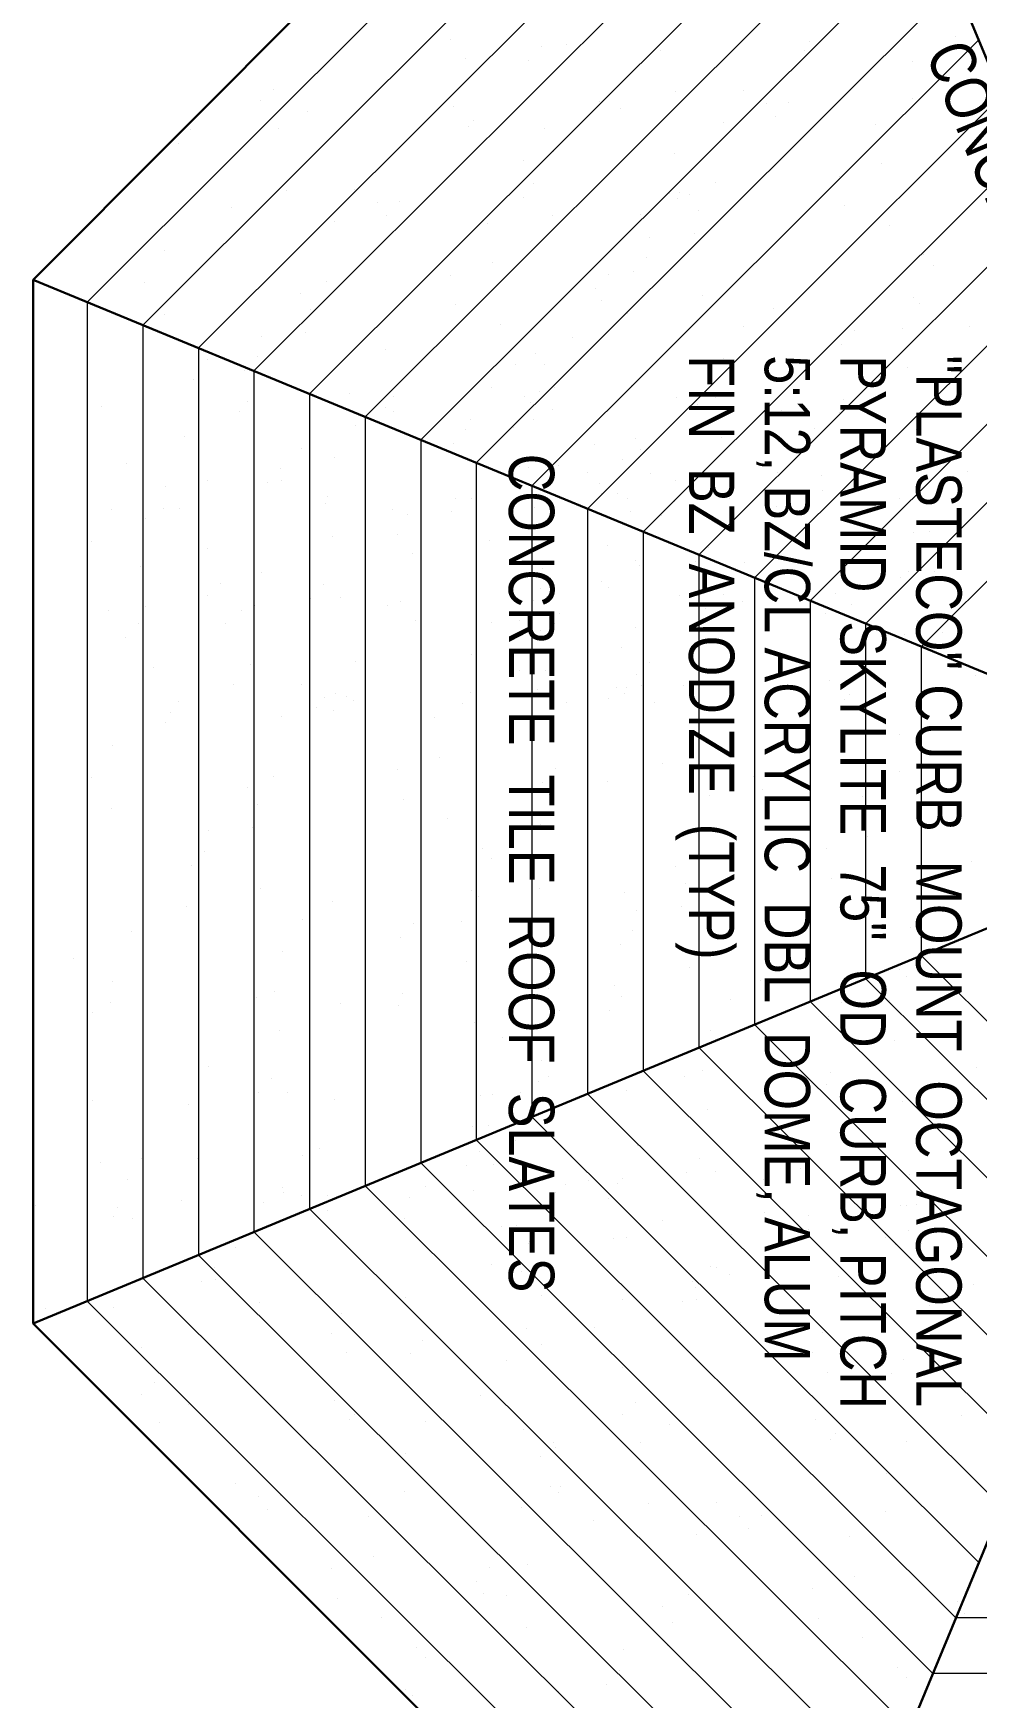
# Model space of a CAD drawing. Header units: inches. Extents: x -10188 to 9179, y -281 to 6710.
# Drawn here: x -2288.1 to -2101.2, y 1859.7 to 2189.4 of the extents above; entities that cross this region are included whole.
import ezdxf

# ---------------------------------------------------------------- set-up
doc = ezdxf.new("R2010")
doc.units = ezdxf.units.IN
doc.header["$MEASUREMENT"] = 0
doc.linetypes.add('HIDDEN', pattern=[0.375, 0.25, -0.125])
doc.layers.add('ROOF LINE', color=7, linetype='Continuous', lineweight=30)
doc.layers.add('ROOFLINE', color=7, linetype='HIDDEN', lineweight=30)
doc.styles.add('ARCHENT', font='technical.ttf', dxfattribs={"height": 6})

msp = doc.modelspace()

# ---------------------------------------------------------------- linework, layer by layer
at = {"layer": 'ROOF LINE'}
for p, q in [((-2288.1, 2140.6), (-2141.96, 2287.15)), ((-2288.1, 1933.84), (-2288.1, 2140.6)), ((-2141.83, 1787.46), (-2288.1, 1933.84))]:
    msp.add_line(p, q, dxfattribs=at)
at = {"layer": 'ROOF LINE', "color": 93}
for p, q in [((-2054.53, 2076.36), (-2141.96, 2287.15)), ((-2077.38, 2053.5), (-2288.1, 2140.6)), ((-2077.37, 2021.19), (-2288.1, 1933.84)), ((-2054.51, 1998.37), (-2141.83, 1787.46))]:
    msp.add_line(p, q, dxfattribs=at)
at = {"layer": 'ROOF LINE', "color": 93, "lineweight": 9}
for p, q in [((-2277.43, 2136.18), (-2137.34, 2276.01)), ((-2266.42, 2131.63), (-2132.78, 2265.02)), ((-2255.41, 2127.08), (-2128.22, 2254.03)), ((-2244.4, 2122.53), (-2123.66, 2243.04)), ((-2233.39, 2117.98), (-2119.1, 2232.05)), ((-2222.38, 2113.43), (-2114.55, 2221.06)), ((-2211.37, 2108.88), (-2109.99, 2210.07)), ((-2200.36, 2104.33), (-2105.43, 2199.08)), ((-2189.35, 2099.78), (-2100.87, 2188.09)), ((-2178.34, 2095.23), (-2096.31, 2177.1)), ((-2167.33, 2090.68), (-2091.76, 2166.11)), ((-2156.31, 2086.12), (-2087.19, 2155.11)), ((-2145.27, 2081.56), (-2082.62, 2144.09)), ((-2277.43, 2136.18), (-2277.43, 1938.27)), ((-2266.42, 2131.63), (-2266.42, 1942.83)), ((-2134.26, 2077.01), (-2078.06, 2133.1)), ((-2255.41, 2127.08), (-2255.41, 1947.39)), ((-2244.4, 2122.53), (-2244.4, 1951.96)), ((-2123.25, 2072.46), (-2073.51, 2122.11)), ((-2233.39, 2117.98), (-2233.39, 1956.52)), ((-2222.38, 2113.43), (-2222.38, 1961.08)), ((-2112.24, 2067.91), (-2068.95, 2111.12)), ((-2211.37, 2108.88), (-2211.37, 1965.65)), ((-2200.36, 2104.33), (-2200.36, 1970.21)), ((-2189.35, 2099.78), (-2189.35, 1974.77)), ((-2178.34, 2095.23), (-2178.34, 1979.33)), ((-2167.33, 2090.68), (-2167.33, 1983.9)), ((-2156.31, 2086.12), (-2156.31, 1988.51)), ((-2145.27, 2081.56), (-2145.27, 1993.04)), ((-2134.26, 2077.01), (-2134.26, 1997.6)), ((-2123.25, 2072.46), (-2123.25, 2002.17)), ((-2112.24, 2067.91), (-2112.24, 2006.73)), ((-2068.92, 1963.52), (-2112.24, 2006.73)), ((-2073.47, 1952.52), (-2123.25, 2002.17)), ((-2078.02, 1941.51), (-2134.26, 1997.6)), ((-2082.57, 1930.51), (-2145.27, 1993.04)), ((-2087.12, 1919.5), (-2156.31, 1988.51)), ((-2091.72, 1908.49), (-2167.33, 1983.9)), ((-2096.28, 1897.49), (-2178.34, 1979.33)), ((-2100.83, 1886.49), (-2189.35, 1974.77)), ((-2105.39, 1875.49), (-2200.36, 1970.21)), ((-2109.94, 1864.49), (-2211.37, 1965.65)), ((-2114.5, 1853.48), (-2222.38, 1961.08)), ((-2119.05, 1842.48), (-2233.39, 1956.52)), ((-2123.61, 1831.48), (-2244.4, 1951.96)), ((-2128.16, 1820.48), (-2255.41, 1947.39)), ((-2132.71, 1809.48), (-2266.42, 1942.83)), ((-2137.27, 1798.48), (-2277.43, 1938.27)), ((-2043.98, 1875.55), (-2105.39, 1875.49)), ((-2052.17, 1864.55), (-2109.94, 1864.49))]:
    msp.add_line(p, q, dxfattribs=at)
at = {"layer": 'ROOFLINE', "color": 7, "linetype": 'Continuous', "lineweight": 25, "ltscale": 100}
for p, q in [((-2205.51, 2188.2), (-2205.51, 2188.2)), ((-2187.4, 2186.82), (-2187.4, 2186.82)), ((-2182.43, 2187.25), (-2182.43, 2187.25)), ((-2134.34, 2187.88), (-2134.34, 2187.88)), ((-2105.44, 2188.82), (-2105.44, 2188.82)), ((-2243.23, 2185.35), (-2243.23, 2185.35)), ((-2202.51, 2184.36), (-2202.51, 2184.36)), ((-2189.93, 2184.05), (-2189.93, 2184.05)), ((-2163.88, 2185.99), (-2163.88, 2185.99)), ((-2135.28, 2185.94), (-2135.28, 2185.94)), ((-2113.91, 2183.85), (-2113.91, 2183.85)), ((-2240.55, 2178.33), (-2240.55, 2178.33)), ((-2160.91, 2177.93), (-2160.91, 2177.93)), ((-2147.44, 2178.07), (-2147.44, 2178.07)), ((-2113.99, 2176.41), (-2113.99, 2176.41)), ((-2243.08, 2176.09), (-2243.08, 2176.09)), ((-2233.78, 2173.96), (-2233.78, 2173.96)), ((-2204.88, 2174.9), (-2204.88, 2174.9)), ((-2175.98, 2175.85), (-2175.98, 2175.85)), ((-2171.79, 2174.52), (-2171.79, 2174.52)), ((-2142.89, 2175.46), (-2142.89, 2175.46)), ((-2141.1, 2172.9), (-2141.1, 2172.9)), ((-2138.56, 2175.67), (-2138.56, 2175.67)), ((-2256.91, 2170.42), (-2256.91, 2170.42)), ((-2239.52, 2170.53), (-2239.52, 2170.53)), ((-2201.89, 2171), (-2201.89, 2171)), ((-2200.9, 2172.16), (-2200.9, 2172.16)), ((-2186.89, 2170.59), (-2186.89, 2170.59)), ((-2151.47, 2171.74), (-2151.47, 2171.74)), ((-2121.21, 2171.38), (-2121.21, 2171.38)), ((-2259.44, 2167.66), (-2259.44, 2167.66)), ((-2190.92, 2164.26), (-2190.92, 2164.26)), ((-2185.01, 2165.95), (-2185.01, 2165.95)), ((-2161.2, 2165.62), (-2161.2, 2165.62)), ((-2120.18, 2163.57), (-2120.18, 2163.57)), ((-2153.05, 2159.85), (-2153.05, 2159.85)), ((-2128.42, 2161.08), (-2128.42, 2161.08)), ((-2237.92, 2158.33), (-2237.92, 2158.33)), ((-2224.45, 2158.47), (-2224.45, 2158.47)), ((-2191, 2156.81), (-2191, 2156.81)), ((-2189.04, 2159.63), (-2189.04, 2159.63)), ((-2162.1, 2157.76), (-2162.1, 2157.76)), ((-2160.55, 2156.66), (-2160.55, 2156.66)), ((-2160.17, 2157.81), (-2160.17, 2157.81)), ((-2158.23, 2157.55), (-2158.23, 2157.55)), ((-2248.8, 2154.92), (-2248.8, 2154.92)), ((-2219.9, 2155.87), (-2219.9, 2155.87)), ((-2218.11, 2153.31), (-2218.11, 2153.31)), ((-2215.57, 2156.07), (-2215.57, 2156.07)), ((-2185.17, 2153.34), (-2185.17, 2153.34)), ((-2167.87, 2153.6), (-2167.87, 2153.6)), ((-2156.27, 2154.29), (-2156.27, 2154.29)), ((-2127.37, 2155.23), (-2127.37, 2155.23)), ((-2228.48, 2152.15), (-2228.48, 2152.15)), ((-2198.22, 2151.79), (-2198.22, 2151.79)), ((-2118.58, 2151.38), (-2118.58, 2151.38)), ((-2165.98, 2148.97), (-2165.98, 2148.97)), ((-2157.2, 2149.74), (-2157.2, 2149.74)), ((-2262.02, 2146.36), (-2262.02, 2146.36)), ((-2197.19, 2143.98), (-2197.19, 2143.98)), ((-2166.73, 2144.92), (-2166.73, 2144.92)), ((-2111.72, 2145.51), (-2111.72, 2145.51)), ((-2109.8, 2143.47), (-2109.8, 2143.47)), ((-2266.05, 2140.03), (-2266.05, 2140.03)), ((-2230.06, 2140.26), (-2230.06, 2140.26)), ((-2205.43, 2141.49), (-2205.43, 2141.49)), ((-2174.23, 2141.73), (-2174.23, 2141.73)), ((-2169.27, 2142.16), (-2169.27, 2142.16)), ((-2235.24, 2137.96), (-2235.24, 2137.96)), ((-2176.77, 2138.96), (-2176.77, 2138.96)), ((-2155.59, 2137.55), (-2155.59, 2137.55)), ((-2113.83, 2137.14), (-2113.83, 2137.14)), ((-2262.18, 2133.75), (-2262.18, 2133.75)), ((-2233.28, 2134.69), (-2233.28, 2134.69)), ((-2204.38, 2135.64), (-2204.38, 2135.64)), ((-2175.48, 2136.58), (-2175.48, 2136.58)), ((-2170.33, 2134), (-2170.33, 2134)), ((-2141.43, 2134.95), (-2141.43, 2134.95)), ((-2112.53, 2135.89), (-2112.53, 2135.89)), ((-2234.21, 2130.15), (-2234.21, 2130.15)), ((-2195.59, 2131.79), (-2195.59, 2131.79)), ((-2147.36, 2131.35), (-2147.36, 2131.35)), ((-2125.4, 2130.58), (-2125.4, 2130.58)), ((-2115.89, 2131.01), (-2115.89, 2131.01)), ((-2102.59, 2131.33), (-2102.59, 2131.33)), ((-2242.99, 2129.37), (-2242.99, 2129.37)), ((-2218.26, 2126.76), (-2218.26, 2126.76)), ((-2181.23, 2129.11), (-2181.23, 2129.11)), ((-2127.93, 2127.81), (-2127.93, 2127.81)), ((-2253.6, 2124.83), (-2253.6, 2124.83)), ((-2243.74, 2125.33), (-2243.74, 2125.33)), ((-2192.61, 2123.72), (-2192.61, 2123.72)), ((-2188.73, 2125.91), (-2188.73, 2125.91)), ((-2186.81, 2123.87), (-2186.81, 2123.87)), ((-2151.39, 2125.03), (-2151.39, 2125.03)), ((-2256.31, 2120.74), (-2256.31, 2120.74)), ((-2246.28, 2122.56), (-2246.28, 2122.56)), ((-2114.87, 2123.2), (-2114.87, 2123.2)), ((-2232.6, 2117.96), (-2232.6, 2117.96)), ((-2225.5, 2118.12), (-2225.5, 2118.12)), ((-2216.78, 2117.44), (-2216.78, 2117.44)), ((-2197.42, 2119.33), (-2197.42, 2119.33)), ((-2190.84, 2117.55), (-2190.84, 2117.55)), ((-2187.88, 2118.39), (-2187.88, 2118.39)), ((-2184.92, 2119.24), (-2184.92, 2119.24)), ((-2169.67, 2119.59), (-2169.67, 2119.59)), ((-2160.64, 2117.24), (-2160.64, 2117.24)), ((-2152.91, 2117.18), (-2152.91, 2117.18)), ((-2127.55, 2116.86), (-2127.55, 2116.86)), ((-2274.59, 2115.55), (-2274.59, 2115.55)), ((-2247.34, 2114.41), (-2247.34, 2114.41)), ((-2245.68, 2116.5), (-2245.68, 2116.5)), ((-2218.44, 2115.36), (-2218.44, 2115.36)), ((-2216.66, 2114.57), (-2216.66, 2114.57)), ((-2189.54, 2116.3), (-2189.54, 2116.3)), ((-2185.36, 2114.97), (-2185.36, 2114.97)), ((-2172.2, 2116.83), (-2172.2, 2116.83)), ((-2156.45, 2115.92), (-2156.45, 2115.92)), ((-2139.89, 2114.76), (-2139.89, 2114.76)), ((-2128.33, 2114.37), (-2128.33, 2114.37)), ((-2255.28, 2112.93), (-2255.28, 2112.93)), ((-2224.37, 2111.76), (-2224.37, 2111.76)), ((-2202.41, 2110.98), (-2202.41, 2110.98)), ((-2201.45, 2113), (-2201.45, 2113)), ((-2192.9, 2111.41), (-2192.9, 2111.41)), ((-2188.95, 2112.91), (-2188.95, 2112.91)), ((-2133.42, 2111.09), (-2133.42, 2111.09)), ((-2113.26, 2111), (-2113.26, 2111)), ((-2258.24, 2109.51), (-2258.24, 2109.51)), ((-2234.98, 2107.21), (-2234.98, 2107.21)), ((-2204.94, 2108.22), (-2204.94, 2108.22)), ((-2176.96, 2108.02), (-2176.96, 2108.02)), ((-2168.76, 2109.15), (-2168.76, 2109.15)), ((-2151.88, 2109.37), (-2151.88, 2109.37)), ((-2269.62, 2104.13), (-2269.62, 2104.13)), ((-2228.4, 2105.43), (-2228.4, 2105.43)), ((-2184.16, 2103.78), (-2184.16, 2103.78)), ((-2171.47, 2105.06), (-2171.47, 2105.06)), ((-2167.78, 2106.89), (-2167.78, 2106.89)), ((-2253.68, 2100.74), (-2253.68, 2100.74)), ((-2241.71, 2100.43), (-2241.71, 2100.43)), ((-2239.18, 2103.19), (-2239.18, 2103.19)), ((-2239.01, 2100.89), (-2239.01, 2100.89)), ((-2191.88, 2103.6), (-2191.88, 2103.6)), ((-2189.93, 2103.35), (-2189.93, 2103.35)), ((-2178.39, 2102.34), (-2178.39, 2102.34)), ((-2165.9, 2102.26), (-2165.9, 2102.26)), ((-2160.84, 2100.82), (-2160.84, 2100.82)), ((-2140.66, 2102.45), (-2140.66, 2102.45)), ((-2131.94, 2101.77), (-2131.94, 2101.77)), ((-2112.58, 2103.65), (-2112.58, 2103.65)), ((-2103.04, 2102.71), (-2103.04, 2102.71)), ((-2261.93, 2099.64), (-2261.93, 2099.64)), ((-2229.92, 2097.58), (-2229.92, 2097.58)), ((-2204.56, 2097.27), (-2204.56, 2097.27)), ((-2201.26, 2097.21), (-2201.26, 2097.21)), ((-2189.74, 2099.88), (-2189.74, 2099.88)), ((-2175.93, 2100.21), (-2175.93, 2100.21)), ((-2175.66, 2098.21), (-2175.66, 2098.21)), ((-2172.35, 2098.16), (-2172.35, 2098.16)), ((-2170.44, 2097.26), (-2170.44, 2097.26)), ((-2156.1, 2097.07), (-2156.1, 2097.07)), ((-2153.57, 2099.83), (-2153.57, 2099.83)), ((-2150.28, 2097.17), (-2150.28, 2097.17)), ((-2131.82, 2098.89), (-2131.82, 2098.89)), ((-2116.61, 2097.32), (-2116.61, 2097.32)), ((-2272.54, 2095.1), (-2272.54, 2095.1)), ((-2262.37, 2095.38), (-2262.37, 2095.38)), ((-2259.06, 2095.32), (-2259.06, 2095.32)), ((-2233.46, 2096.32), (-2233.46, 2096.32)), ((-2230.16, 2096.27), (-2230.16, 2096.27)), ((-2216.9, 2095.17), (-2216.9, 2095.17)), ((-2213.98, 2094.19), (-2213.98, 2094.19)), ((-2205.34, 2094.78), (-2205.34, 2094.78)), ((-2188.9, 2095.54), (-2188.9, 2095.54)), ((-2169.83, 2094.74), (-2169.83, 2094.74)), ((-2163.6, 2093.87), (-2163.6, 2093.87)), ((-2161.07, 2096.63), (-2161.07, 2096.63)), ((-2140.93, 2095.69), (-2140.93, 2095.69)), ((-2112.03, 2096.63), (-2112.03, 2096.63)), ((-2109.71, 2096.76), (-2109.71, 2096.76)), ((-2265.96, 2093.32), (-2265.96, 2093.32)), ((-2190.27, 2091.41), (-2190.27, 2091.41)), ((-2150.14, 2091.54), (-2150.14, 2091.54)), ((-2110.58, 2090.63), (-2110.58, 2090.63)), ((-2276.57, 2088.77), (-2276.57, 2088.77)), ((-2253.67, 2087.38), (-2253.67, 2087.38)), ((-2228.89, 2089.77), (-2228.89, 2089.77)), ((-2215.96, 2090.23), (-2215.96, 2090.23)), ((-2197.84, 2088.85), (-2197.84, 2088.85)), ((-2174.33, 2088.02), (-2174.33, 2088.02)), ((-2154.34, 2087.52), (-2154.34, 2087.52)), ((-2113.74, 2090.43), (-2113.74, 2090.43)), ((-2212.95, 2086.38), (-2212.95, 2086.38)), ((-2200.38, 2086.08), (-2200.38, 2086.08)), ((-2168.83, 2085.06), (-2168.83, 2085.06)), ((-2168.06, 2084.02), (-2168.06, 2084.02)), ((-2156.87, 2084.75), (-2156.87, 2084.75)), ((-2154.17, 2085.21), (-2154.17, 2085.21)), ((-2147.27, 2084.64), (-2147.27, 2084.64)), ((-2112.23, 2085.48), (-2112.23, 2085.48)), ((-2266.94, 2083.75), (-2266.94, 2083.75)), ((-2242.91, 2082.66), (-2242.91, 2082.66)), ((-2187.29, 2083.34), (-2187.29, 2083.34)), ((-2175.56, 2080.82), (-2175.56, 2080.82)), ((-2145.32, 2080.59), (-2145.32, 2080.59)), ((-2116.42, 2081.54), (-2116.42, 2081.54)), ((-2114.77, 2082.72), (-2114.77, 2082.72)), ((-2109.55, 2082.82), (-2109.55, 2082.82)), ((-2253.52, 2078.11), (-2253.52, 2078.11)), ((-2250.99, 2080.36), (-2250.99, 2080.36)), ((-2233.11, 2077.47), (-2233.11, 2077.47)), ((-2230.58, 2080.24), (-2230.58, 2080.24)), ((-2227.29, 2077.58), (-2227.29, 2077.58)), ((-2187.7, 2079.42), (-2187.7, 2079.42)), ((-2186.42, 2077.87), (-2186.42, 2077.87)), ((-2174.22, 2079.65), (-2174.22, 2079.65)), ((-2160.14, 2077.98), (-2160.14, 2077.98)), ((-2151.3, 2078.32), (-2151.3, 2078.32)), ((-2129.13, 2078.52), (-2129.13, 2078.52)), ((-2273.13, 2075.04), (-2273.13, 2075.04)), ((-2265.91, 2075.94), (-2265.91, 2075.94)), ((-2246.84, 2075.15), (-2246.84, 2075.15)), ((-2244.22, 2075.98), (-2244.22, 2075.98)), ((-2217.94, 2076.09), (-2217.94, 2076.09)), ((-2215.32, 2076.93), (-2215.32, 2076.93)), ((-2211.34, 2074.19), (-2211.34, 2074.19)), ((-2189.04, 2077.04), (-2189.04, 2077.04)), ((-2186.72, 2077.16), (-2186.72, 2077.16)), ((-2183.9, 2074.46), (-2183.9, 2074.46)), ((-2155, 2075.4), (-2155, 2075.4)), ((-2147.59, 2076.8), (-2147.59, 2076.8)), ((-2131.11, 2074.55), (-2131.11, 2074.55)), ((-2126.09, 2076.35), (-2126.09, 2076.35)), ((-2267.35, 2072.45), (-2267.35, 2072.45)), ((-2249.96, 2072.55), (-2249.96, 2072.55)), ((-2212.33, 2073.03), (-2212.33, 2073.03)), ((-2197.33, 2072.61), (-2197.33, 2072.61)), ((-2191.73, 2073.1), (-2191.73, 2073.1)), ((-2190.75, 2070.84), (-2190.75, 2070.84)), ((-2187.59, 2071.03), (-2187.59, 2071.03)), ((-2184.84, 2072.53), (-2184.84, 2072.53)), ((-2168.83, 2071.7), (-2168.83, 2071.7)), ((-2128.11, 2070.71), (-2128.11, 2070.71)), ((-2113, 2073.17), (-2113, 2073.17)), ((-2269.88, 2069.68), (-2269.88, 2069.68)), ((-2171.64, 2067.65), (-2171.64, 2067.65)), ((-2115.53, 2070.41), (-2115.53, 2070.41)), ((-2107.94, 2070.63), (-2107.94, 2070.63)), ((-2245.07, 2064.42), (-2245.07, 2064.42)), ((-2224.28, 2065.05), (-2224.28, 2065.05)), ((-2201.36, 2066.29), (-2201.36, 2066.29)), ((-2189.24, 2065.89), (-2189.24, 2065.89)), ((-2166.15, 2064.69), (-2166.15, 2064.69)), ((-2264.3, 2063.75), (-2264.3, 2063.75)), ((-2191.78, 2063.13), (-2191.78, 2063.13)), ((-2186.56, 2063.23), (-2186.56, 2063.23)), ((-2168.68, 2062.44), (-2168.68, 2062.44)), ((-2130.48, 2061.25), (-2130.48, 2061.25)), ((-2101.58, 2062.2), (-2101.58, 2062.2)), ((-2248.36, 2060.36), (-2248.36, 2060.36)), ((-2234.9, 2060.5), (-2234.9, 2060.5)), ((-2230.34, 2057.9), (-2230.34, 2057.9)), ((-2228.31, 2058.72), (-2228.31, 2058.72)), ((-2226.01, 2058.1), (-2226.01, 2058.1)), ((-2201.44, 2058.84), (-2201.44, 2058.84)), ((-2188.28, 2059.36), (-2188.28, 2059.36)), ((-2174.2, 2057.7), (-2174.2, 2057.7)), ((-2172.54, 2059.79), (-2172.54, 2059.79)), ((-2171, 2058.68), (-2171, 2058.68)), ((-2170.62, 2059.84), (-2170.62, 2059.84)), ((-2167.7, 2060.18), (-2167.7, 2060.18)), ((-2159.38, 2060.31), (-2159.38, 2060.31)), ((-2126.5, 2058.51), (-2126.5, 2058.51)), ((-2260.91, 2054.86), (-2260.91, 2054.86)), ((-2259.25, 2056.95), (-2259.25, 2056.95)), ((-2232.01, 2055.81), (-2232.01, 2055.81)), ((-2228.55, 2055.34), (-2228.55, 2055.34)), ((-2224.6, 2057.2), (-2224.6, 2057.2)), ((-2203.1, 2056.75), (-2203.1, 2056.75)), ((-2182.51, 2056.77), (-2182.51, 2056.77)), ((-2178.31, 2055.63), (-2178.31, 2055.63)), ((-2165.12, 2056.88), (-2165.12, 2056.88)), ((-2127.49, 2057.36), (-2127.49, 2057.36)), ((-2112.49, 2056.94), (-2112.49, 2056.94)), ((-2261.85, 2052.93), (-2261.85, 2052.93)), ((-2238.93, 2054.17), (-2238.93, 2054.17)), ((-2208.66, 2053.82), (-2208.66, 2053.82)), ((-2185.04, 2054.01), (-2185.04, 2054.01)), ((-2184.95, 2051.03), (-2184.95, 2051.03)), ((-2272.46, 2048.38), (-2272.46, 2048.38)), ((-2116.52, 2050.61), (-2116.52, 2050.61)), ((-2207.63, 2046.01), (-2207.63, 2046.01)), ((-2163.52, 2044.68), (-2163.52, 2044.68)), ((-2150.05, 2044.82), (-2150.05, 2044.82)), ((-2276.49, 2042.06), (-2276.49, 2042.06)), ((-2240.51, 2042.29), (-2240.51, 2042.29)), ((-2215.87, 2043.52), (-2215.87, 2043.52)), ((-2184.68, 2043.75), (-2184.68, 2043.75)), ((-2174.4, 2041.28), (-2174.4, 2041.28)), ((-2145.5, 2042.22), (-2145.5, 2042.22)), ((-2141.17, 2042.43), (-2141.17, 2042.43)), ((-2116.6, 2043.17), (-2116.6, 2043.17)), ((-2245.68, 2039.99), (-2245.68, 2039.99)), ((-2187.21, 2040.99), (-2187.21, 2040.99)), ((-2185.92, 2038.61), (-2185.92, 2038.61)), ((-2154.08, 2038.5), (-2154.08, 2038.5)), ((-2143.71, 2039.66), (-2143.71, 2039.66)), ((-2123.82, 2038.14), (-2123.82, 2038.14)), ((-2272.63, 2035.78), (-2272.63, 2035.78)), ((-2243.72, 2036.72), (-2243.72, 2036.72)), ((-2214.82, 2037.67), (-2214.82, 2037.67)), ((-2253.43, 2031.4), (-2253.43, 2031.4)), ((-2244.65, 2032.18), (-2244.65, 2032.18)), ((-2206.03, 2033.81), (-2206.03, 2033.81)), ((-2187.62, 2032.71), (-2187.62, 2032.71)), ((-2199.17, 2027.94), (-2199.17, 2027.94)), ((-2131.03, 2027.84), (-2131.03, 2027.84)), ((-2122.79, 2030.33), (-2122.79, 2030.33)), ((-2256.72, 2024.59), (-2256.72, 2024.59)), ((-2254.19, 2027.36), (-2254.19, 2027.36)), ((-2197.25, 2025.9), (-2197.25, 2025.9)), ((-2191.65, 2026.38), (-2191.65, 2026.38)), ((-2155.66, 2026.61), (-2155.66, 2026.61)), ((-2102.37, 2025.31), (-2102.37, 2025.31)), ((-2160.84, 2024.31), (-2160.84, 2024.31)), ((-2129.98, 2021.99), (-2129.98, 2021.99)), ((-2243.04, 2019.98), (-2243.04, 2019.98)), ((-2201.28, 2019.58), (-2201.28, 2019.58)), ((-2199.98, 2018.33), (-2199.98, 2018.33)), ((-2187.78, 2020.1), (-2187.78, 2020.1)), ((-2171.08, 2019.27), (-2171.08, 2019.27)), ((-2158.88, 2021.05), (-2158.88, 2021.05)), ((-2121.19, 2018.14), (-2121.19, 2018.14)), ((-2257.79, 2016.44), (-2257.79, 2016.44)), ((-2228.88, 2017.38), (-2228.88, 2017.38)), ((-2168.59, 2015.73), (-2168.59, 2015.73)), ((-2159.81, 2016.5), (-2159.81, 2016.5)), ((-2268.68, 2011.54), (-2268.68, 2011.54)), ((-2234.81, 2013.79), (-2234.81, 2013.79)), ((-2212.85, 2013.01), (-2212.85, 2013.01)), ((-2203.34, 2013.44), (-2203.34, 2013.44)), ((-2169.34, 2011.68), (-2169.34, 2011.68)), ((-2114.33, 2012.26), (-2114.33, 2012.26)), ((-2215.38, 2010.24), (-2215.38, 2010.24)), ((-2178.23, 2008.92), (-2178.23, 2008.92)), ((-2171.88, 2008.92), (-2171.88, 2008.92)), ((-2112.41, 2010.23), (-2112.41, 2010.23)), ((-2280.06, 2006.15), (-2280.06, 2006.15)), ((-2238.84, 2007.46), (-2238.84, 2007.46)), ((-2202.32, 2005.63), (-2202.32, 2005.63)), ((-2272.37, 2001.67), (-2272.37, 2001.67)), ((-2158.2, 2004.31), (-2158.2, 2004.31)), ((-2144.04, 2001.71), (-2144.04, 2001.71)), ((-2116.44, 2003.9), (-2116.44, 2003.9)), ((-2115.14, 2002.65), (-2115.14, 2002.65)), ((-2243.91, 1998.35), (-2243.91, 1998.35)), ((-2240.36, 1999.61), (-2240.36, 1999.61)), ((-2215, 1999.29), (-2215, 1999.29)), ((-2186.1, 2000.24), (-2186.1, 2000.24)), ((-2172.95, 2000.76), (-2172.95, 2000.76)), ((-2171.51, 1998.66), (-2171.51, 1998.66)), ((-2276.4, 1995.35), (-2276.4, 1995.35)), ((-2272.81, 1997.4), (-2272.81, 1997.4)), ((-2227.34, 1997.19), (-2227.34, 1997.19)), ((-2215.79, 1996.8), (-2215.79, 1996.8)), ((-2183.84, 1995.87), (-2183.84, 1995.87)), ((-2174.05, 1995.9), (-2174.05, 1995.9)), ((-2149.97, 1998.11), (-2149.97, 1998.11)), ((-2128.01, 1997.33), (-2128.01, 1997.33)), ((-2118.5, 1997.76), (-2118.5, 1997.76)), ((-2239.33, 1991.8), (-2239.33, 1991.8)), ((-2200.71, 1993.44), (-2200.71, 1993.44)), ((-2154, 1991.79), (-2154, 1991.79)), ((-2130.54, 1994.57), (-2130.54, 1994.57)), ((-2195.22, 1990.48), (-2195.22, 1990.48)), ((-2117.48, 1989.96), (-2117.48, 1989.96)), ((-2277.38, 1985.78), (-2277.38, 1985.78)), ((-2187.53, 1986), (-2187.53, 1986)), ((-2253.35, 1984.69), (-2253.35, 1984.69)), ((-2241.02, 1982.27), (-2241.02, 1982.27)), ((-2187.97, 1981.73), (-2187.97, 1981.73)), ((-2186, 1982.85), (-2186, 1982.85)), ((-2159.07, 1982.67), (-2159.07, 1982.67)), ((-2155.52, 1983.93), (-2155.52, 1983.93)), ((-2130.16, 1983.62), (-2130.16, 1983.62)), ((-2101.26, 1984.56), (-2101.26, 1984.56)), ((-2243.55, 1979.5), (-2243.55, 1979.5)), ((-2237.73, 1979.61), (-2237.73, 1979.61)), ((-2199.48, 1979.06), (-2199.48, 1979.06)), ((-2197.16, 1979.19), (-2197.16, 1979.19)), ((-2191.56, 1979.67), (-2191.56, 1979.67)), ((-2170.58, 1980.01), (-2170.58, 1980.01)), ((-2142.5, 1981.52), (-2142.5, 1981.52)), ((-2130.95, 1981.13), (-2130.95, 1981.13)), ((-2276.35, 1977.97), (-2276.35, 1977.97)), ((-2257.29, 1977.17), (-2257.29, 1977.17)), ((-2228.38, 1978.12), (-2228.38, 1978.12)), ((-2154.49, 1976.13), (-2154.49, 1976.13)), ((-2115.87, 1977.76), (-2115.87, 1977.76)), ((-2201.19, 1972.86), (-2201.19, 1972.86)), ((-2198.03, 1973.06), (-2198.03, 1973.06)), ((-2231.36, 1968.47), (-2231.36, 1968.47)), ((-2192.54, 1970.1), (-2192.54, 1970.1)), ((-2168.51, 1969.01), (-2168.51, 1969.01)), ((-2274.74, 1965.78), (-2274.74, 1965.78)), ((-2266.7, 1966.53), (-2266.7, 1966.53)), ((-2255.51, 1966.45), (-2255.51, 1966.45)), ((-2234.73, 1967.07), (-2234.73, 1967.07)), ((-2199.68, 1967.92), (-2199.68, 1967.92)), ((-2197, 1965.25), (-2197, 1965.25)), ((-2156.18, 1966.59), (-2156.18, 1966.59)), ((-2269.4, 1962.45), (-2269.4, 1962.45)), ((-2202.22, 1965.15), (-2202.22, 1965.15)), ((-2191.51, 1962.3), (-2191.51, 1962.3)), ((-2178.14, 1962.21), (-2178.14, 1962.21)), ((-2171.41, 1962.61), (-2171.41, 1962.61)), ((-2158.71, 1963.82), (-2158.71, 1963.82)), ((-2152.89, 1963.93), (-2152.89, 1963.93)), ((-2143.54, 1962.44), (-2143.54, 1962.44)), ((-2136.07, 1964.55), (-2136.07, 1964.55)), ((-2114.64, 1963.39), (-2114.64, 1963.39)), ((-2112.32, 1963.51), (-2112.32, 1963.51)), ((-2238.76, 1960.75), (-2238.76, 1960.75)), ((-2238.59, 1959.83), (-2238.59, 1959.83)), ((-2235.05, 1959.23), (-2235.05, 1959.23)), ((-2229.87, 1959.15), (-2229.87, 1959.15)), ((-2213.54, 1958.78), (-2213.54, 1958.78)), ((-2210.51, 1961.03), (-2210.51, 1961.03)), ((-2200.97, 1960.1), (-2200.97, 1960.1)), ((-2184.64, 1959.73), (-2184.64, 1959.73)), ((-2182.76, 1961.3), (-2182.76, 1961.3)), ((-2172.44, 1961.5), (-2172.44, 1961.5)), ((-2287.68, 1957.26), (-2287.68, 1957.26)), ((-2271.35, 1956.89), (-2271.35, 1956.89)), ((-2258.78, 1958.21), (-2258.78, 1958.21)), ((-2242.45, 1957.84), (-2242.45, 1957.84)), ((-2229.75, 1956.27), (-2229.75, 1956.27)), ((-2185.3, 1958.53), (-2185.3, 1958.53)), ((-2174.12, 1958.53), (-2174.12, 1958.53)), ((-2143.31, 1955.91), (-2143.31, 1955.91)), ((-2116.35, 1957.19), (-2116.35, 1957.19)), ((-2115.23, 1957.11), (-2115.23, 1957.11)), ((-2113.19, 1957.39), (-2113.19, 1957.39)), ((-2105.69, 1956.18), (-2105.69, 1956.18)), ((-2272.29, 1954.96), (-2272.29, 1954.96)), ((-2268.37, 1954.64), (-2268.37, 1954.64)), ((-2214.54, 1954.71), (-2214.54, 1954.71)), ((-2195.4, 1953.06), (-2195.4, 1953.06)), ((-2192.39, 1953.34), (-2192.39, 1953.34)), ((-2163.49, 1954.29), (-2163.49, 1954.29)), ((-2134.59, 1955.23), (-2134.59, 1955.23)), ((-2134.47, 1952.36), (-2134.47, 1952.36)), ((-2114.84, 1952.24), (-2114.84, 1952.24)), ((-2248.07, 1948.92), (-2248.07, 1948.92)), ((-2190.05, 1949.73), (-2190.05, 1949.73)), ((-2189.9, 1950.1), (-2189.9, 1950.1)), ((-2173.09, 1950.72), (-2173.09, 1950.72)), ((-2170.67, 1950.77), (-2170.67, 1950.77)), ((-2149.89, 1951.4), (-2149.89, 1951.4)), ((-2119.26, 1950.79), (-2119.26, 1950.79)), ((-2117.38, 1949.48), (-2117.38, 1949.48)), ((-2112.16, 1949.58), (-2112.16, 1949.58)), ((-2197.25, 1945.48), (-2197.25, 1945.48)), ((-2266.77, 1942.44), (-2266.77, 1942.44)), ((-2254.8, 1942.14), (-2254.8, 1942.14)), ((-2252.27, 1944.9), (-2252.27, 1944.9)), ((-2252.1, 1942.59), (-2252.1, 1942.59)), ((-2191.49, 1944.05), (-2191.49, 1944.05)), ((-2157.61, 1942.16), (-2157.61, 1942.16)), ((-2153.91, 1945.07), (-2153.91, 1945.07)), ((-2152.79, 1945), (-2152.79, 1945)), ((-2150.2, 1943.56), (-2150.2, 1943.56)), ((-2128.7, 1943.11), (-2128.7, 1943.11)), ((-2214.35, 1938.92), (-2214.35, 1938.92)), ((-2189.02, 1941.92), (-2189.02, 1941.92)), ((-2187.45, 1939.28), (-2187.45, 1939.28)), ((-2186.51, 1941.22), (-2186.51, 1941.22)), ((-2185.45, 1939.87), (-2185.45, 1939.87)), ((-2156.99, 1940.98), (-2156.99, 1940.98)), ((-2101.97, 1941.56), (-2101.97, 1941.56)), ((-2285.63, 1936.8), (-2285.63, 1936.8)), ((-2272.15, 1937.03), (-2272.15, 1937.03)), ((-2243.25, 1937.98), (-2243.25, 1937.98)), ((-2227.07, 1935.9), (-2227.07, 1935.9)), ((-2171.48, 1938.53), (-2171.48, 1938.53)), ((-2159.52, 1938.22), (-2159.52, 1938.22)), ((-2156.82, 1938.67), (-2156.82, 1938.67)), ((-2110.55, 1937.38), (-2110.55, 1937.38)), ((-2190.35, 1932.89), (-2190.35, 1932.89)), ((-2176.87, 1933.11), (-2176.87, 1933.11)), ((-2147.97, 1934.06), (-2147.97, 1934.06)), ((-2119.07, 1935), (-2119.07, 1935)), ((-2266.76, 1929.09), (-2266.76, 1929.09)), ((-2229.05, 1931.94), (-2229.05, 1931.94)), ((-2210.93, 1930.55), (-2210.93, 1930.55)), ((-2187.42, 1929.73), (-2187.42, 1929.73)), ((-2131.79, 1931.98), (-2131.79, 1931.98)), ((-2226.04, 1928.09), (-2226.04, 1928.09)), ((-2213.47, 1927.79), (-2213.47, 1927.79)), ((-2194.38, 1926.56), (-2194.38, 1926.56)), ((-2133.77, 1928.02), (-2133.77, 1928.02)), ((-2115.65, 1926.63), (-2115.65, 1926.63)), ((-2171.48, 1925.17), (-2171.48, 1925.17)), ((-2130.76, 1924.17), (-2130.76, 1924.17)), ((-2118.18, 1923.87), (-2118.18, 1923.87)), ((-2266.61, 1919.82), (-2266.61, 1919.82)), ((-2264.09, 1922.07), (-2264.09, 1922.07)), ((-2199.51, 1919.58), (-2199.51, 1919.58)), ((-2257.32, 1917.69), (-2257.32, 1917.69)), ((-2228.41, 1918.64), (-2228.41, 1918.64)), ((-2224.44, 1915.9), (-2224.44, 1915.9)), ((-2171.33, 1915.9), (-2171.33, 1915.9)), ((-2168.8, 1918.15), (-2168.8, 1918.15)), ((-2263.06, 1914.26), (-2263.06, 1914.26)), ((-2225.43, 1914.74), (-2225.43, 1914.74)), ((-2210.43, 1914.32), (-2210.43, 1914.32)), ((-2190.93, 1912.83), (-2190.93, 1912.83)), ((-2162.03, 1913.77), (-2162.03, 1913.77)), ((-2133.13, 1914.72), (-2133.13, 1914.72)), ((-2104.23, 1915.66), (-2104.23, 1915.66)), ((-2185.16, 1910.24), (-2185.16, 1910.24)), ((-2184.74, 1909.35), (-2184.74, 1909.35)), ((-2167.77, 1910.34), (-2167.77, 1910.34)), ((-2130.14, 1910.82), (-2130.14, 1910.82)), ((-2129.15, 1911.98), (-2129.15, 1911.98)), ((-2115.14, 1910.4), (-2115.14, 1910.4)), ((-2214.46, 1908), (-2214.46, 1908)), ((-2187.69, 1907.47), (-2187.69, 1907.47)), ((-2119.17, 1904.08), (-2119.17, 1904.08)), ((-2247.99, 1902.21), (-2247.99, 1902.21)), ((-2243.44, 1899.6), (-2243.44, 1899.6)), ((-2239.11, 1899.81), (-2239.11, 1899.81)), ((-2214.53, 1900.55), (-2214.53, 1900.55)), ((-2185.63, 1901.49), (-2185.63, 1901.49)), ((-2184.09, 1900.39), (-2184.09, 1900.39)), ((-2183.71, 1901.55), (-2183.71, 1901.55)), ((-2241.64, 1897.04), (-2241.64, 1897.04)), ((-2191.4, 1897.34), (-2191.4, 1897.34)), ((-2166.17, 1898.15), (-2166.17, 1898.15)), ((-2152.71, 1898.29), (-2152.71, 1898.29)), ((-2119.25, 1896.63), (-2119.25, 1896.63)), ((-2221.75, 1895.52), (-2221.75, 1895.52)), ((-2177.06, 1894.74), (-2177.06, 1894.74)), ((-2148.15, 1895.69), (-2148.15, 1895.69)), ((-2146.36, 1893.13), (-2146.36, 1893.13)), ((-2143.82, 1895.89), (-2143.82, 1895.89)), ((-2156.73, 1891.96), (-2156.73, 1891.96)), ((-2126.47, 1891.6), (-2126.47, 1891.6)), ((-2220.73, 1887.72), (-2220.73, 1887.72)), ((-2190.27, 1886.17), (-2190.27, 1886.17)), ((-2101.28, 1887.05), (-2101.28, 1887.05)), ((-2228.96, 1885.22), (-2228.96, 1885.22)), ((-2197.77, 1885.46), (-2197.77, 1885.46)), ((-2125.44, 1883.8), (-2125.44, 1883.8)), ((-2200.3, 1882.7), (-2200.3, 1882.7)), ((-2199.01, 1880.32), (-2199.01, 1880.32)), ((-2194.3, 1879.85), (-2194.3, 1879.85)), ((-2158.31, 1880.08), (-2158.31, 1880.08)), ((-2133.68, 1881.31), (-2133.68, 1881.31)), ((-2102.49, 1881.54), (-2102.49, 1881.54)), ((-2227.91, 1879.37), (-2227.91, 1879.37)), ((-2163.49, 1877.77), (-2163.49, 1877.77)), ((-2105.02, 1878.78), (-2105.02, 1878.78)), ((-2103.73, 1876.4), (-2103.73, 1876.4)), ((-2219.12, 1875.52), (-2219.12, 1875.52)), ((-2190.43, 1873.56), (-2190.43, 1873.56)), ((-2161.53, 1874.51), (-2161.53, 1874.51)), ((-2132.63, 1875.45), (-2132.63, 1875.45)), ((-2212.26, 1869.65), (-2212.26, 1869.65)), ((-2162.46, 1869.97), (-2162.46, 1869.97)), ((-2123.84, 1871.6), (-2123.84, 1871.6)), ((-2210.34, 1867.61), (-2210.34, 1867.61)), ((-2171.24, 1869.19), (-2171.24, 1869.19)), ((-2172, 1865.15), (-2172, 1865.15)), ((-2116.98, 1865.73), (-2116.98, 1865.73)), ((-2115.06, 1863.69), (-2115.06, 1863.69)), ((-2214.37, 1861.28), (-2214.37, 1861.28)), ((-2213.07, 1860.04), (-2213.07, 1860.04)), ((-2184.17, 1860.98), (-2184.17, 1860.98)), ((-2174.53, 1862.38), (-2174.53, 1862.38))]:
    msp.add_line(p, q, dxfattribs=at)

# ---------------------------------------------------------------- texts
at = {"layer": 'ROOFLINE', "color": 7, "linetype": 'Continuous', "lineweight": 9, "ltscale": 0.5, "char_height": 9, "attachment_point": 1, "style": 'ARCHENT'}
for s, insert, rotation in [('PRE -FORMED  CONCRETE  TILE  HIPS', (-2132.81, 2260.95), 292.3772), ('CONCRETE  TILE  ROOF  SLATES', (-2184.91, 2106.12), 270)]:
    msp.add_mtext(s, dxfattribs=dict(at, insert=insert, rotation=rotation))
at = {"layer": 'ROOFLINE', "color": 7, "linetype": 'Continuous', "lineweight": 20, "ltscale": 0.5, "insert": (-2104.23, 2125.63), "char_height": 9, "attachment_point": 1, "rotation": 270, "style": 'ARCHENT'}
msp.add_mtext('"PLASTECO" CURB  MOUNT  OCTAGONAL\\PPYRAMID  SKYLITE  75"  OD  CURB, PITCH \\P5:12, BZ/CL ACRYLIC  DBL  DOME, ALUM  \\PFIN  BZ  ANODIZE  (TYP)', dxfattribs=at)

doc.saveas('drawing.dxf')
